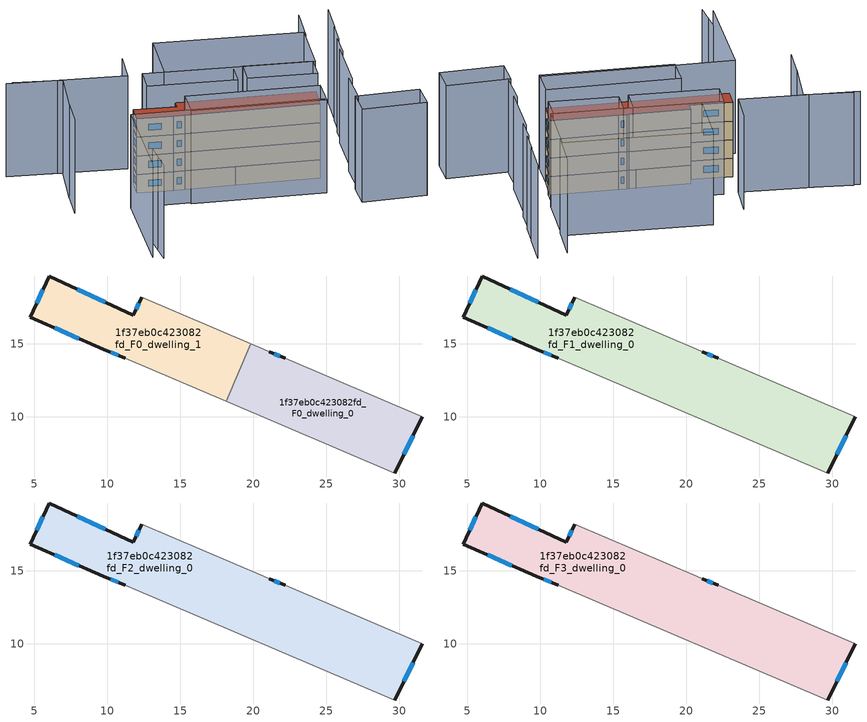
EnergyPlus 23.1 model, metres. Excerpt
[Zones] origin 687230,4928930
1f37eb0c423082fd_F0_dwelling_0
 floor ground (EU_floor_Construction): 31.58,10 29.7,6.15 18.15,11.07 19.82,15.01 20.73,14.63 21.09,14.47 22.19,14.01 z0
 wall outside (EU_wall_Construction): 29.7,6.15 31.58,10 / 22.19,14.01 21.09,14.47 z0:3
 wall adiabatic (EU_wall_Construction): 31.58,10 22.19,14.01 / 18.15,11.07 29.7,6.15 / 21.09,14.47 20.73,14.63 19.82,15.01 z0:3
 wall to 1f37eb0c423082fd_F0_dwelling_1 (EU_wall_Construction): 19.82,15.01 18.15,11.07 z0:3
 window (EU_Window_Construction): 30.33,7.43 30.96,8.71 / 21.83,14.16 21.46,14.31 z1:2
1f37eb0c423082fd_F0_dwelling_1
 floor ground (EU_floor_Construction): 19.82,15.01 18.15,11.07 11.25,14.01 9.72,14.62 4.73,16.83 6.03,19.65 11.78,16.95 12.36,18.19 z0
 wall outside (EU_wall_Construction): 12.36,18.19 11.78,16.95 6.03,19.65 4.73,16.83 9.72,14.62 11.25,14.01 z0:3
 wall adiabatic (EU_wall_Construction): 11.25,14.01 18.15,11.07 / 19.82,15.01 12.36,18.19 z0:3
 window (EU_Window_Construction): 10.23,14.41 10.74,14.21 / 6.4,16.09 8.06,15.35 / 5.6,18.71 5.17,17.77 / 9.87,17.85 7.95,18.75 / 12.17,17.77 11.98,17.36 z1:2
1f37eb0c423082fd_F1_dwelling_0
 floor to 1f37eb0c423082fd_F0_dwelling_0 (EU_floor_Construction): 31.58,10 29.7,6.15 18.15,11.07 19.82,15.01 20.73,14.63 21.09,14.47 22.19,14.01 z3
 floor to 1f37eb0c423082fd_F0_dwelling_1 (EU_floor_Construction): 19.82,15.01 18.15,11.07 11.25,14.01 9.72,14.62 4.73,16.83 6.03,19.65 11.78,16.95 12.36,18.19 z3
 wall outside (EU_wall_Construction): 22.19,14.01 21.09,14.47 / 29.7,6.15 31.58,10 / 12.36,18.19 11.78,16.95 6.03,19.65 4.73,16.83 9.72,14.62 11.25,14.01 z3:6
 wall adiabatic (EU_wall_Construction): 21.09,14.47 20.73,14.63 12.36,18.19 / 31.58,10 22.19,14.01 / 11.25,14.01 29.7,6.15 z3:6
 window (EU_Window_Construction): 21.83,14.16 21.46,14.31 / 30.33,7.43 30.96,8.71 / 10.23,14.41 10.74,14.21 / 6.4,16.09 8.06,15.35 / 5.6,18.71 5.17,17.77 / 9.87,17.85 7.95,18.75 / 12.17,17.77 11.98,17.36 z4:5
1f37eb0c423082fd_F2_dwelling_0
 floor to 1f37eb0c423082fd_F1_dwelling_0 (EU_floor_Construction): 31.58,10 29.7,6.15 11.25,14.01 9.72,14.62 4.73,16.83 6.03,19.65 11.78,16.95 12.36,18.19 20.73,14.63 21.09,14.47 22.19,14.01 z6
 wall outside (EU_wall_Construction): 22.19,14.01 21.09,14.47 / 29.7,6.15 31.58,10 / 12.36,18.19 11.78,16.95 6.03,19.65 4.73,16.83 9.72,14.62 11.25,14.01 z6:9
 wall adiabatic (EU_wall_Construction): 21.09,14.47 20.73,14.63 12.36,18.19 / 31.58,10 22.19,14.01 / 11.25,14.01 29.7,6.15 z6:9
 window (EU_Window_Construction): 21.83,14.16 21.46,14.31 / 30.33,7.43 30.96,8.71 / 10.23,14.41 10.74,14.21 / 6.4,16.09 8.06,15.35 / 5.6,18.71 5.17,17.77 / 9.87,17.85 7.95,18.75 / 12.17,17.77 11.98,17.36 z7:8
1f37eb0c423082fd_F3_dwelling_0
 floor to 1f37eb0c423082fd_F2_dwelling_0 (EU_floor_Construction): 31.58,10 29.7,6.15 11.25,14.01 9.72,14.62 4.73,16.83 6.03,19.65 11.78,16.95 12.36,18.19 20.73,14.63 21.09,14.47 22.19,14.01 z9
 wall outside (EU_wall_Construction): 22.19,14.01 21.09,14.47 / 29.7,6.15 31.58,10 / 12.36,18.19 11.78,16.95 6.03,19.65 4.73,16.83 9.72,14.62 11.25,14.01 z9:12
 wall adiabatic (EU_wall_Construction): 21.09,14.47 20.73,14.63 12.36,18.19 / 31.58,10 22.19,14.01 / 11.25,14.01 29.7,6.15 z9:12
 window (EU_Window_Construction): 21.83,14.16 21.46,14.31 / 30.33,7.43 30.96,8.71 / 10.23,14.41 10.74,14.21 / 6.4,16.09 8.06,15.35 / 5.6,18.71 5.17,17.77 / 9.87,17.85 7.95,18.75 / 12.17,17.77 11.98,17.36 z10:11
 roof outside (EU_roof_Construction): 29.7,6.15 31.58,10 22.19,14.01 21.09,14.47 20.73,14.63 12.36,18.19 11.78,16.95 6.03,19.65 4.73,16.83 9.72,14.62 11.25,14.01 z12
shading: 32.16,0.02 34.48,5.85 / -5.29,-2.29 1.28,13.25 / 1.28,13.25 27.69,2.09 / -3.24,-0.63 -4.13,-3.44 / -2.51,1.78 -3.29,-0.65 / -4.14,21.18 -6.42,16.31 / 34.74,5.38 38.73,14.58 / 38.79,13.88 40.37,17.7 / 40.57,17.62 42.23,21.3 / 42.28,21.21 44.72,26.58 / 40.12,27.43 37.31,21.4 / -6.97,31.82 -0.41,28.43 / -0.41,28.43 -4.29,20.93 / 10.69,29.51 8.26,24.36 / 8.26,24.36 -7.93,32.01 / 39.37,-7.21 30.3,-3.9 / 30.3,-3.9 31.85,0.33 / 31.85,0.33 40.91,-2.97 / 40.91,-2.97 39.37,-7.21 / 11.25,14.01 29.7,6.15 / 29.7,6.15 27.77,1.61 / 27.77,1.61 9.32,9.47 / 9.32,9.47 11.25,14.01 / 23.83,17.66 33.27,13.44 / 33.27,13.44 31.63,9.78 / 31.63,9.78 22.19,14.01 / 22.19,14.01 23.83,17.66 / 10.36,23.83 22.55,18.3 / 22.55,18.3 20.77,14.37 / 20.77,14.37 8.58,19.9 / 8.58,19.9 10.36,23.83 / 33.58,13.3 13.3,22.38 / 13.3,22.38 17.35,31.41 / 17.35,31.41 37.62,22.33 / 37.62,22.33 33.58,13.3 z0:15
[Building]
EU S2 Campaign: North Axis=0; Terrain=City; Solar Distribution=FullExterior
[Site:Location]
Bologna: Latitude=44.5; Longitude=11.25; Time Zone=1; Elevation=37
[SizingPeriod:WeatherFileDays]
AnnualSizingPeriod: Begin Month=1; Begin Day of Month=1; End Month=12; End Day of Month=31; Day of Week for Start Day=Monday; Use Weather File Daylight Saving Period=No; Use Weather File Rain and Snow Indicators=No
[MATERIAL]
EU_InternalMass_Material: Roughness=MediumRough; Thickness=0.1; Conductivity=1; Density=1800; Specific Heat=900; Thermal Absorptance=0.9; Solar Absorptance=0.7; Visible Absorptance=0.7
[MATERIAL:NOMASS] Roughness=MediumRough; Thermal Absorptance=0.9; Solar Absorptance=0.7; Visible Absorptance=0.7
Name | Thermal Resistance
EU_wall_NoMass | 0.937881
EU_roof_NoMass | 0.548572
EU_floor_NoMass | 0.71348
[WINDOWMATERIAL:SIMPLEGLAZINGSYSTEM]
EU_Window_SimpleGlazing: UFactor=4.25633; Solar Heat Gain Coefficient=0.85; Visible Transmittance=0.85
[CONSTRUCTION]
EU_wall_Construction: EU_wall_NoMass
EU_roof_Construction: EU_roof_NoMass
EU_floor_Construction: EU_floor_NoMass
EU_InternalMass_Construction: EU_InternalMass_Material
EU_Window_Construction: EU_Window_SimpleGlazing
[ZONE] Type=1; Multiplier=1; Ceiling Height=autocalculate; Floor Area=autocalculate; Part of Total Floor Area=Yes
Name | Volume
1f37eb0c423082fd_F0_dwelling_0 | 162.861
1f37eb0c423082fd_F1_dwelling_0 | 325.723
1f37eb0c423082fd_F2_dwelling_0; 1f37eb0c423082fd_F3_dwelling_0 | 325.726
1f37eb0c423082fd_F0_dwelling_1 | 162.863
[INTERNALMASS] Construction=EU_InternalMass_Construction
Name | Zone or ZoneList | Surface Area
1f37eb0c423082fd_F0_dwelling_0_EU_InternalMass | 1f37eb0c423082fd_F0_dwelling_0 | 54.2867
1f37eb0c423082fd_F0_dwelling_1_EU_InternalMass | 1f37eb0c423082fd_F0_dwelling_1 | 54.2877
1f37eb0c423082fd_F1_dwelling_0_EU_InternalMass | 1f37eb0c423082fd_F1_dwelling_0 | 108.575
1f37eb0c423082fd_F2_dwelling_0_EU_InternalMass | 1f37eb0c423082fd_F2_dwelling_0 | 108.575
1f37eb0c423082fd_F3_dwelling_0_EU_InternalMass | 1f37eb0c423082fd_F3_dwelling_0 | 108.575
[OTHEREQUIPMENT] Fuel Type=Electricity; Design Level Calculation Method=Watts/Area; Power per Zone Floor Area=1; Fraction Latent=0; Fraction Radiant=0; Fraction Lost=0; Carbon Dioxide Generation Rate=0; EndUse Subcategory=EU_Step8_InternalGains
Name | Zone or ZoneList or Space or SpaceList | Schedule
EU_Step8_InternalGain_1f37eb0c423082fd_F0_dwelling_0_f000 | 1f37eb0c423082fd_F0_dwelling_0 | EU_Step8_GainSchedule_1f37eb0c423082fd_F0_dwelling_0_f000
EU_Step8_InternalGain_1f37eb0c423082fd_F0_dwelling_1_f000 | 1f37eb0c423082fd_F0_dwelling_1 | EU_Step8_GainSchedule_1f37eb0c423082fd_F0_dwelling_1_f000
EU_Step8_InternalGain_1f37eb0c423082fd_F1_dwelling_0_f000 | 1f37eb0c423082fd_F1_dwelling_0 | EU_Step8_GainSchedule_1f37eb0c423082fd_F1_dwelling_0_f000
EU_Step8_InternalGain_1f37eb0c423082fd_F2_dwelling_0_f000 | 1f37eb0c423082fd_F2_dwelling_0 | EU_Step8_GainSchedule_1f37eb0c423082fd_F2_dwelling_0_f000
EU_Step8_InternalGain_1f37eb0c423082fd_F3_dwelling_0_f000 | 1f37eb0c423082fd_F3_dwelling_0 | EU_Step8_GainSchedule_1f37eb0c423082fd_F3_dwelling_0_f000
[ZONEVENTILATION:DESIGNFLOWRATE] Schedule=EU_AlwaysOn; Design Flow Rate Calculation Method=AirChanges/Hour; Air Changes per Hour=0.687892; Ventilation Type=Natural; Fan Pressure Rise=0; Fan Total Efficiency=1; Constant Term Coefficient=1; Temperature Term Coefficient=0; Velocity Term Coefficient=0; Velocity Squared Term Coefficient=0; Minimum Indoor Temperature=-100; Maximum Indoor Temperature=100; Delta Temperature=-100; Minimum Outdoor Temperature=-100; Maximum Outdoor Temperature=100; Maximum Wind Speed=40
Name | Zone or ZoneList or Space or SpaceList
EU_ConstantAir_1f37eb0c423082fd_F0_dwelling_0 | 1f37eb0c423082fd_F0_dwelling_0
EU_ConstantAir_1f37eb0c423082fd_F0_dwelling_1 | 1f37eb0c423082fd_F0_dwelling_1
EU_ConstantAir_1f37eb0c423082fd_F1_dwelling_0 | 1f37eb0c423082fd_F1_dwelling_0
EU_ConstantAir_1f37eb0c423082fd_F2_dwelling_0 | 1f37eb0c423082fd_F2_dwelling_0
EU_ConstantAir_1f37eb0c423082fd_F3_dwelling_0 | 1f37eb0c423082fd_F3_dwelling_0
[HVACTEMPLATE:THERMOSTAT] Constant Heating Setpoint=20; Constant Cooling Setpoint=50
EU_HeatOnly_1f37eb0c423082fd_F0_dwelling_0; EU_HeatOnly_1f37eb0c423082fd_F0_dwelling_1; EU_HeatOnly_1f37eb0c423082fd_F1_dwelling_0; EU_HeatOnly_1f37eb0c423082fd_F2_dwelling_0; EU_HeatOnly_1f37eb0c423082fd_F3_dwelling_0
[HVACTEMPLATE:ZONE:IDEALLOADSAIRSYSTEM] System Availability Schedule=EU_AlwaysOn; Maximum Heating Supply Air Temperature=50; Minimum Cooling Supply Air Temperature=13; Maximum Heating Supply Air Humidity Ratio=0.0156; Minimum Cooling Supply Air Humidity Ratio=0.0077; Heating Limit=NoLimit; Cooling Limit=NoLimit; Heating Availability Schedule=EU_AlwaysOn; Cooling Availability Schedule=EU_CoolingOff; Dehumidification Control Type=ConstantSensibleHeatRatio; Cooling Sensible Heat Ratio=0.7; Dehumidification Setpoint=60; Humidification Control Type=None; Humidification Setpoint=30; Outdoor Air Method=None; Outdoor Air Flow Rate per Person=0.00944; Outdoor Air Flow Rate per Zone Floor Area=0; Outdoor Air Flow Rate per Zone=0; Demand Controlled Ventilation Type=None; Outdoor Air Economizer Type=NoEconomizer; Heat Recovery Type=None; Sensible Heat Recovery Effectiveness=0.7; Latent Heat Recovery Effectiveness=0.65
Name | Template Thermostat
1f37eb0c423082fd_F0_dwelling_0 | EU_HeatOnly_1f37eb0c423082fd_F0_dwelling_0
1f37eb0c423082fd_F0_dwelling_1 | EU_HeatOnly_1f37eb0c423082fd_F0_dwelling_1
1f37eb0c423082fd_F1_dwelling_0 | EU_HeatOnly_1f37eb0c423082fd_F1_dwelling_0
1f37eb0c423082fd_F2_dwelling_0 | EU_HeatOnly_1f37eb0c423082fd_F2_dwelling_0
1f37eb0c423082fd_F3_dwelling_0 | EU_HeatOnly_1f37eb0c423082fd_F3_dwelling_0
[SIZING:ZONE] Zone Cooling Design Supply Air Temperature Input Method=SupplyAirTemperature; Zone Cooling Design Supply Air Temperature=13; Zone Heating Design Supply Air Temperature Input Method=SupplyAirTemperature; Zone Heating Design Supply Air Temperature=50; Zone Cooling Design Supply Air Humidity Ratio=0.008; Zone Heating Design Supply Air Humidity Ratio=0.008; Cooling Design Air Flow Method=DesignDay; Cooling Design Air Flow Rate=0; Cooling Minimum Air Flow per Zone Floor Area=0.000762; Cooling Minimum Air Flow=0; Cooling Minimum Air Flow Fraction=0.2; Heating Design Air Flow Method=DesignDay; Heating Design Air Flow Rate=0; Heating Maximum Air Flow per Zone Floor Area=0.002032; Heating Maximum Air Flow=0.141576; Heating Maximum Air Flow Fraction=0.3; Account for Dedicated Outdoor Air System=No; Dedicated Outdoor Air System Control Strategy=NeutralSupplyAir; Dedicated Outdoor Air Low Setpoint Temperature for Design=autosize; Dedicated Outdoor Air High Setpoint Temperature for Design=autosize; Zone Load Sizing Method=Sensible Load Only No Latent Load; Zone Latent Cooling Design Supply Air Humidity Ratio Input Method=HumidityRatioDifference; Zone Cooling Design Supply Air Humidity Ratio Difference=0.005; Zone Latent Heating Design Supply Air Humidity Ratio Input Method=HumidityRatioDifference; Zone Humidification Design Supply Air Humidity Ratio Difference=0.005
1f37eb0c423082fd_F0_dwelling_0; 1f37eb0c423082fd_F0_dwelling_1; 1f37eb0c423082fd_F1_dwelling_0; 1f37eb0c423082fd_F2_dwelling_0; 1f37eb0c423082fd_F3_dwelling_0
[SCHEDULE:CONSTANT]
Name | Hourly Value
EU_AlwaysOn | 1
EU_CoolingOff | 0
[SCHEDULE:FILE] Column Number=1; Rows to Skip at Top=0; Number of Hours of Data=8760; Column Separator=Comma; Interpolate to Timestep=No; Minutes per Item=60; Adjust Schedule for Daylight Savings=Yes
Name | File
EU_Step8_GainSchedule_1f37eb0c423082fd_F0_dwelling_0_f000 | ../../schedules/1f37eb0c423082fd/1f37eb0c423082fd_F0_dwelling_0_f000_gain.csv
EU_Step8_GainSchedule_1f37eb0c423082fd_F0_dwelling_1_f000 | ../../schedules/1f37eb0c423082fd/1f37eb0c423082fd_F0_dwelling_1_f000_gain.csv
EU_Step8_GainSchedule_1f37eb0c423082fd_F1_dwelling_0_f000 | ../../schedules/1f37eb0c423082fd/1f37eb0c423082fd_F1_dwelling_0_f000_gain.csv
EU_Step8_GainSchedule_1f37eb0c423082fd_F2_dwelling_0_f000 | ../../schedules/1f37eb0c423082fd/1f37eb0c423082fd_F2_dwelling_0_f000_gain.csv
EU_Step8_GainSchedule_1f37eb0c423082fd_F3_dwelling_0_f000 | ../../schedules/1f37eb0c423082fd/1f37eb0c423082fd_F3_dwelling_0_f000_gain.csv
